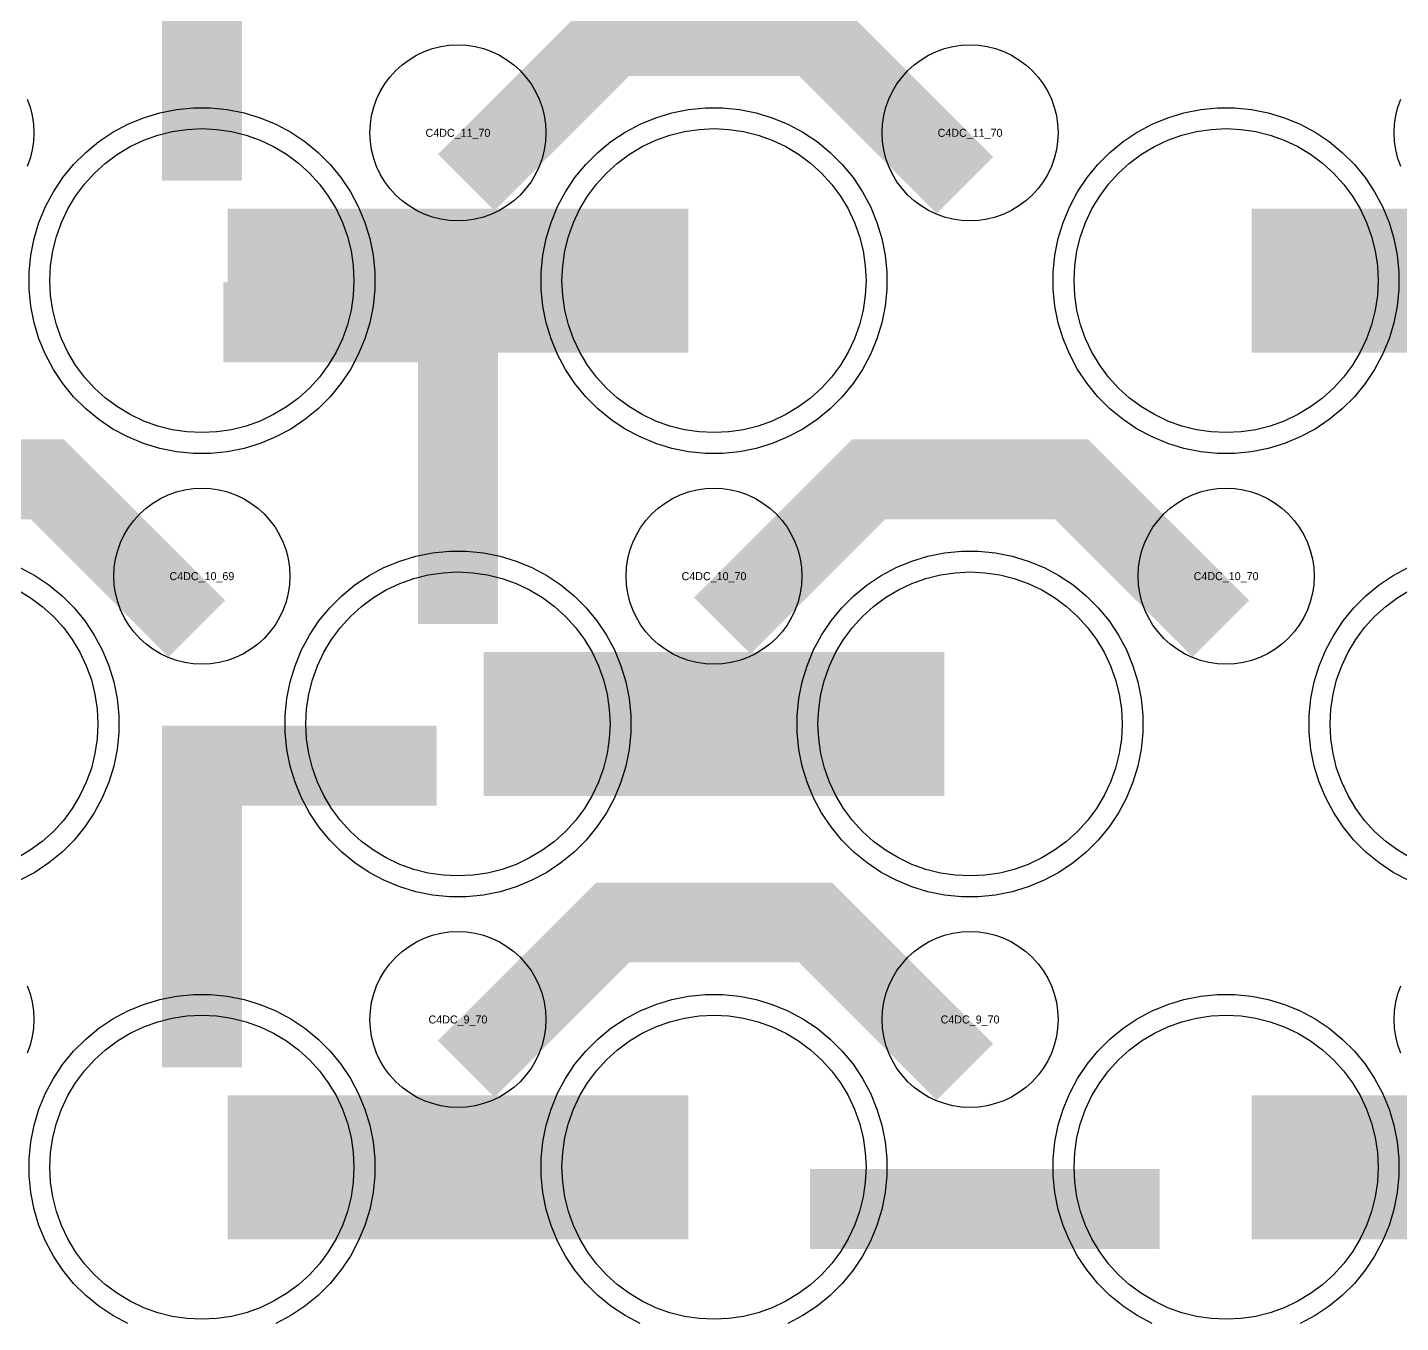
# Model space of a CAD drawing. Extents: x -11880 to 11880, y -14992 to 14992.
# Drawn here: x 10265.5 to 10694.5, y -13641 to -13236.2 of the extents above; entities that cross this region are included whole.
import ezdxf
from ezdxf.enums import TextEntityAlignment as Align

# ---------------------------------------------------------------- set-up
doc = ezdxf.new("R2010")
doc.units = 0
doc.header["$MEASUREMENT"] = 0
for name, color, linetype in [('GDS_775_DT_237', 138, 'CONTINUOUS'), ('RDL1_FS', 34, 'CONTINUOUS'), ('RDL_BS', 160, 'CONTINUOUS')]:
    doc.layers.add(name, color=color, linetype=linetype)

msp = doc.modelspace()

# ---------------------------------------------------------------- linework, layer by layer
at = {"layer": 'RDL1_FS'}
for points in [[(10320, -13362.869), (10315.343, -13362.64), (10310.732, -13361.956), (10306.209, -13360.824), (10301.819, -13359.252), (10297.605, -13357.26), (10293.605, -13354.862), (10289.86, -13352.084), (10286.406, -13348.954), (10283.276, -13345.5), (10280.498, -13341.755), (10278.1, -13337.755), (10276.108, -13333.541), (10274.536, -13329.151), (10273.404, -13324.628), (10272.72, -13320.017), (10272.491, -13315.36), (10272.72, -13310.703), (10273.404, -13306.092), (10274.536, -13301.569), (10276.108, -13297.179), (10278.1, -13292.965), (10280.498, -13288.965), (10283.276, -13285.22), (10286.406, -13281.766), (10289.86, -13278.636), (10293.605, -13275.858), (10297.605, -13273.46), (10301.819, -13271.468), (10306.209, -13269.896), (10310.732, -13268.764), (10315.343, -13268.08), (10320, -13267.851), (10324.657, -13268.08), (10329.268, -13268.764), (10333.791, -13269.896), (10338.181, -13271.468), (10342.395, -13273.46), (10346.395, -13275.858), (10350.14, -13278.636), (10353.594, -13281.766), (10356.724, -13285.22), (10359.502, -13288.965), (10361.9, -13292.965), (10363.892, -13297.179), (10365.464, -13301.569), (10366.596, -13306.092), (10367.28, -13310.703), (10367.509, -13315.36), (10367.28, -13320.017), (10366.596, -13324.628), (10365.464, -13329.151), (10363.892, -13333.541), (10361.9, -13337.755), (10359.502, -13341.755), (10356.724, -13345.5), (10353.594, -13348.954), (10350.14, -13352.084), (10346.395, -13354.862), (10342.395, -13357.26), (10338.181, -13359.252), (10333.791, -13360.824), (10329.268, -13361.956), (10324.657, -13362.64)], [(10480, -13362.869), (10475.343, -13362.64), (10470.732, -13361.956), (10466.209, -13360.824), (10461.819, -13359.252), (10457.605, -13357.26), (10453.605, -13354.862), (10449.86, -13352.084), (10446.406, -13348.954), (10443.276, -13345.5), (10440.498, -13341.755), (10438.1, -13337.755), (10436.108, -13333.541), (10434.536, -13329.151), (10433.404, -13324.628), (10432.72, -13320.017), (10432.491, -13315.36), (10432.72, -13310.703), (10433.404, -13306.092), (10434.536, -13301.569), (10436.108, -13297.179), (10438.1, -13292.965), (10440.498, -13288.965), (10443.276, -13285.22), (10446.406, -13281.766), (10449.86, -13278.636), (10453.605, -13275.858), (10457.605, -13273.46), (10461.819, -13271.468), (10466.209, -13269.896), (10470.732, -13268.764), (10475.343, -13268.08), (10480, -13267.851), (10484.657, -13268.08), (10489.268, -13268.764), (10493.791, -13269.896), (10498.181, -13271.468), (10502.395, -13273.46), (10506.395, -13275.858), (10510.14, -13278.636), (10513.594, -13281.766), (10516.724, -13285.22), (10519.502, -13288.965), (10521.9, -13292.965), (10523.892, -13297.179), (10525.464, -13301.569), (10526.596, -13306.092), (10527.28, -13310.703), (10527.509, -13315.36), (10527.28, -13320.017), (10526.596, -13324.628), (10525.464, -13329.151), (10523.892, -13333.541), (10521.9, -13337.755), (10519.502, -13341.755), (10516.724, -13345.5), (10513.594, -13348.954), (10510.14, -13352.084), (10506.395, -13354.862), (10502.395, -13357.26), (10498.181, -13359.252), (10493.791, -13360.824), (10489.268, -13361.956), (10484.657, -13362.64)], [(10400, -13501.434), (10395.343, -13501.205), (10390.732, -13500.521), (10386.209, -13499.389), (10381.819, -13497.817), (10377.605, -13495.825), (10373.605, -13493.427), (10369.86, -13490.649), (10366.406, -13487.519), (10363.276, -13484.065), (10360.498, -13480.32), (10358.1, -13476.32), (10356.108, -13472.106), (10354.536, -13467.716), (10353.404, -13463.193), (10352.72, -13458.582), (10352.491, -13453.925), (10352.72, -13449.268), (10353.404, -13444.657), (10354.536, -13440.134), (10356.108, -13435.744), (10358.1, -13431.53), (10360.498, -13427.53), (10363.276, -13423.785), (10366.406, -13420.331), (10369.86, -13417.201), (10373.605, -13414.423), (10377.605, -13412.025), (10381.819, -13410.033), (10386.209, -13408.461), (10390.732, -13407.329), (10395.343, -13406.645), (10400, -13406.416), (10404.657, -13406.645), (10409.268, -13407.329), (10413.791, -13408.461), (10418.181, -13410.033), (10422.395, -13412.025), (10426.395, -13414.423), (10430.14, -13417.201), (10433.594, -13420.331), (10436.724, -13423.785), (10439.502, -13427.53), (10441.9, -13431.53), (10443.892, -13435.744), (10445.464, -13440.134), (10446.596, -13444.657), (10447.28, -13449.268), (10447.509, -13453.925), (10447.28, -13458.582), (10446.596, -13463.193), (10445.464, -13467.716), (10443.892, -13472.106), (10441.9, -13476.32), (10439.502, -13480.32), (10436.724, -13484.065), (10433.594, -13487.519), (10430.14, -13490.649), (10426.395, -13493.427), (10422.395, -13495.825), (10418.181, -13497.817), (10413.791, -13499.389), (10409.268, -13500.521), (10404.657, -13501.205)], [(10560, -13501.434), (10555.343, -13501.205), (10550.732, -13500.521), (10546.209, -13499.389), (10541.819, -13497.817), (10537.605, -13495.825), (10533.605, -13493.427), (10529.86, -13490.649), (10526.406, -13487.519), (10523.276, -13484.065), (10520.498, -13480.32), (10518.1, -13476.32), (10516.108, -13472.106), (10514.536, -13467.716), (10513.404, -13463.193), (10512.72, -13458.582), (10512.491, -13453.925), (10512.72, -13449.268), (10513.404, -13444.657), (10514.536, -13440.134), (10516.108, -13435.744), (10518.1, -13431.53), (10520.498, -13427.53), (10523.276, -13423.785), (10526.406, -13420.331), (10529.86, -13417.201), (10533.605, -13414.423), (10537.605, -13412.025), (10541.819, -13410.033), (10546.209, -13408.461), (10550.732, -13407.329), (10555.343, -13406.645), (10560, -13406.416), (10564.657, -13406.645), (10569.268, -13407.329), (10573.791, -13408.461), (10578.181, -13410.033), (10582.395, -13412.025), (10586.395, -13414.423), (10590.14, -13417.201), (10593.594, -13420.331), (10596.724, -13423.785), (10599.502, -13427.53), (10601.9, -13431.53), (10603.892, -13435.744), (10605.464, -13440.134), (10606.596, -13444.657), (10607.28, -13449.268), (10607.509, -13453.925), (10607.28, -13458.582), (10606.596, -13463.193), (10605.464, -13467.716), (10603.892, -13472.106), (10601.9, -13476.32), (10599.502, -13480.32), (10596.724, -13484.065), (10593.594, -13487.519), (10590.14, -13490.649), (10586.395, -13493.427), (10582.395, -13495.825), (10578.181, -13497.817), (10573.791, -13499.389), (10569.268, -13500.521), (10564.657, -13501.205)], [(10320, -13639.994), (10315.343, -13639.765), (10310.732, -13639.081), (10306.209, -13637.949), (10301.819, -13636.377), (10297.605, -13634.385), (10293.605, -13631.987), (10289.86, -13629.209), (10286.406, -13626.079), (10283.276, -13622.625), (10280.498, -13618.88), (10278.1, -13614.88), (10276.108, -13610.666), (10274.536, -13606.276), (10273.404, -13601.753), (10272.72, -13597.142), (10272.491, -13592.485), (10272.72, -13587.828), (10273.404, -13583.217), (10274.536, -13578.694), (10276.108, -13574.304), (10278.1, -13570.09), (10280.498, -13566.09), (10283.276, -13562.345), (10286.406, -13558.891), (10289.86, -13555.761), (10293.605, -13552.983), (10297.605, -13550.585), (10301.819, -13548.593), (10306.209, -13547.021), (10310.732, -13545.889), (10315.343, -13545.205), (10320, -13544.976), (10324.657, -13545.205), (10329.268, -13545.889), (10333.791, -13547.021), (10338.181, -13548.593), (10342.395, -13550.585), (10346.395, -13552.983), (10350.14, -13555.761), (10353.594, -13558.891), (10356.724, -13562.345), (10359.502, -13566.09), (10361.9, -13570.09), (10363.892, -13574.304), (10365.464, -13578.694), (10366.596, -13583.217), (10367.28, -13587.828), (10367.509, -13592.485), (10367.28, -13597.142), (10366.596, -13601.753), (10365.464, -13606.276), (10363.892, -13610.666), (10361.9, -13614.88), (10359.502, -13618.88), (10356.724, -13622.625), (10353.594, -13626.079), (10350.14, -13629.209), (10346.395, -13631.987), (10342.395, -13634.385), (10338.181, -13636.377), (10333.791, -13637.949), (10329.268, -13639.081), (10324.657, -13639.765)], [(10480, -13639.994), (10475.343, -13639.765), (10470.732, -13639.081), (10466.209, -13637.949), (10461.819, -13636.377), (10457.605, -13634.385), (10453.605, -13631.987), (10449.86, -13629.209), (10446.406, -13626.079), (10443.276, -13622.625), (10440.498, -13618.88), (10438.1, -13614.88), (10436.108, -13610.666), (10434.536, -13606.276), (10433.404, -13601.753), (10432.72, -13597.142), (10432.491, -13592.485), (10432.72, -13587.828), (10433.404, -13583.217), (10434.536, -13578.694), (10436.108, -13574.304), (10438.1, -13570.09), (10440.498, -13566.09), (10443.276, -13562.345), (10446.406, -13558.891), (10449.86, -13555.761), (10453.605, -13552.983), (10457.605, -13550.585), (10461.819, -13548.593), (10466.209, -13547.021), (10470.732, -13545.889), (10475.343, -13545.205), (10480, -13544.976), (10484.657, -13545.205), (10489.268, -13545.889), (10493.791, -13547.021), (10498.181, -13548.593), (10502.395, -13550.585), (10506.395, -13552.983), (10510.14, -13555.761), (10513.594, -13558.891), (10516.724, -13562.345), (10519.502, -13566.09), (10521.9, -13570.09), (10523.892, -13574.304), (10525.464, -13578.694), (10526.596, -13583.217), (10527.28, -13587.828), (10527.509, -13592.485), (10527.28, -13597.142), (10526.596, -13601.753), (10525.464, -13606.276), (10523.892, -13610.666), (10521.9, -13614.88), (10519.502, -13618.88), (10516.724, -13622.625), (10513.594, -13626.079), (10510.14, -13629.209), (10506.395, -13631.987), (10502.395, -13634.385), (10498.181, -13636.377), (10493.791, -13637.949), (10489.268, -13639.081), (10484.657, -13639.765)], [(10640, -13639.994), (10635.343, -13639.765), (10630.732, -13639.081), (10626.209, -13637.949), (10621.819, -13636.377), (10617.605, -13634.385), (10613.605, -13631.987), (10609.86, -13629.209), (10606.406, -13626.079), (10603.276, -13622.625), (10600.498, -13618.88), (10598.1, -13614.88), (10596.108, -13610.666), (10594.536, -13606.276), (10593.404, -13601.753), (10592.72, -13597.142), (10592.491, -13592.485), (10592.72, -13587.828), (10593.404, -13583.217), (10594.536, -13578.694), (10596.108, -13574.304), (10598.1, -13570.09), (10600.498, -13566.09), (10603.276, -13562.345), (10606.406, -13558.891), (10609.86, -13555.761), (10613.605, -13552.983), (10617.605, -13550.585), (10621.819, -13548.593), (10626.209, -13547.021), (10630.732, -13545.889), (10635.343, -13545.205), (10640, -13544.976), (10644.657, -13545.205), (10649.268, -13545.889), (10653.791, -13547.021), (10658.181, -13548.593), (10662.395, -13550.585), (10666.395, -13552.983), (10670.14, -13555.761), (10673.594, -13558.891), (10676.724, -13562.345), (10679.502, -13566.09), (10681.9, -13570.09), (10683.892, -13574.304), (10685.464, -13578.694), (10686.596, -13583.217), (10687.28, -13587.828), (10687.509, -13592.485), (10687.28, -13597.142), (10686.596, -13601.753), (10685.464, -13606.276), (10683.892, -13610.666), (10681.9, -13614.88), (10679.502, -13618.88), (10676.724, -13622.625), (10673.594, -13626.079), (10670.14, -13629.209), (10666.395, -13631.987), (10662.395, -13634.385), (10658.181, -13636.377), (10653.791, -13637.949), (10649.268, -13639.081), (10644.657, -13639.765)]]:
    msp.add_lwpolyline(points, close=True, dxfattribs=at)
at = {"layer": 'RDL1_FS', "color": 241, "true_color": 0xf7abae}
msp.add_lwpolyline([(10640, -13362.869), (10635.343, -13362.64), (10630.732, -13361.956), (10626.209, -13360.824), (10621.819, -13359.252), (10617.605, -13357.26), (10613.605, -13354.862), (10609.86, -13352.084), (10606.406, -13348.954), (10603.276, -13345.5), (10600.498, -13341.755), (10598.1, -13337.755), (10596.108, -13333.541), (10594.536, -13329.151), (10593.404, -13324.628), (10592.72, -13320.017), (10592.491, -13315.36), (10592.72, -13310.703), (10593.404, -13306.092), (10594.536, -13301.569), (10596.108, -13297.179), (10598.1, -13292.965), (10600.498, -13288.965), (10603.276, -13285.22), (10606.406, -13281.766), (10609.86, -13278.636), (10613.605, -13275.858), (10617.605, -13273.46), (10621.819, -13271.468), (10626.209, -13269.896), (10630.732, -13268.764), (10635.343, -13268.08), (10640, -13267.851), (10644.657, -13268.08), (10649.268, -13268.764), (10653.791, -13269.896), (10658.181, -13271.468), (10662.395, -13273.46), (10666.395, -13275.858), (10670.14, -13278.636), (10673.594, -13281.766), (10676.724, -13285.22), (10679.502, -13288.965), (10681.9, -13292.965), (10683.892, -13297.179), (10685.464, -13301.569), (10686.596, -13306.092), (10687.28, -13310.703), (10687.509, -13315.36), (10687.28, -13320.017), (10686.596, -13324.628), (10685.464, -13329.151), (10683.892, -13333.541), (10681.9, -13337.755), (10679.502, -13341.755), (10676.724, -13345.5), (10673.594, -13348.954), (10670.14, -13352.084), (10666.395, -13354.862), (10662.395, -13357.26), (10658.181, -13359.252), (10653.791, -13360.824), (10649.268, -13361.956), (10644.657, -13362.64)], close=True, dxfattribs=at)
at = {"layer": 'RDL1_FS'}
for points in [[(10328.002, -13315.36, 45, 45, 0), (10400.002, -13315.36, 45, 45, 0)], [(10400.002, -13315.36, 45, 45, 0), (10472.002, -13315.36, 45, 45, 0)], [(10408.002, -13453.925, 45, 45, 0), (10480.002, -13453.925, 45, 45, 0)], [(10480.002, -13453.925, 45, 45, 0), (10552.002, -13453.925, 45, 45, 0)], [(10328.002, -13592.485, 45, 45, 0), (10400.002, -13592.485, 45, 45, 0)], [(10400.002, -13592.485, 45, 45, 0), (10472.002, -13592.485, 45, 45, 0)], [(10648.002, -13592.485, 45, 45, 0), (10720.002, -13592.485, 45, 45, 0)]]:
    msp.add_lwpolyline(points, format="xyseb", dxfattribs=at)
at = {"layer": 'RDL1_FS', "color": 241, "true_color": 0xf7abae}
msp.add_lwpolyline([(10648.002, -13315.36, 45, 45, 0), (10720.002, -13315.36, 45, 45, 0)], format="xyseb", dxfattribs=at)
at = {"layer": 'RDL1_FS'}
msp.add_lwpolyline([(10262.395, -13412.025), (10266.395, -13414.423), (10270.14, -13417.201), (10273.594, -13420.331), (10276.724, -13423.785), (10279.502, -13427.53), (10281.9, -13431.53), (10283.892, -13435.744), (10285.464, -13440.134), (10286.596, -13444.657), (10287.28, -13449.268), (10287.509, -13453.925), (10287.28, -13458.582), (10286.596, -13463.193), (10285.464, -13467.716), (10283.892, -13472.106), (10281.9, -13476.32), (10279.502, -13480.32), (10276.724, -13484.065), (10273.594, -13487.519), (10270.14, -13490.649), (10266.395, -13493.427), (10262.395, -13495.825)], dxfattribs=at)
at = {"layer": 'RDL1_FS', "color": 241, "true_color": 0xf7abae}
msp.add_lwpolyline([(10697.605, -13495.825), (10693.605, -13493.427), (10689.86, -13490.649), (10686.406, -13487.519), (10683.276, -13484.065), (10680.498, -13480.32), (10678.1, -13476.32), (10676.108, -13472.106), (10674.536, -13467.716), (10673.404, -13463.193), (10672.72, -13458.582), (10672.491, -13453.925), (10672.72, -13449.268), (10673.404, -13444.657), (10674.536, -13440.134), (10676.108, -13435.744), (10678.1, -13431.53), (10680.498, -13427.53), (10683.276, -13423.785), (10686.406, -13420.331), (10689.86, -13417.201), (10693.605, -13414.423), (10697.605, -13412.025)], dxfattribs=at)
at = {"layer": 'RDL_BS'}
for points in [[(10320, -13284.085, 25, 25, 0), (10320, -13177.308, 25, 25, 0)], [(10320, -13284.085, 25, 25, 0), (10320, -13177.308, 25, 25, 0)], [(10402.562, -13284.674, 25, 25, 0), (10448.377, -13238.859, 25, 25, 0), (10481.93, -13238.859, 25, 25, 0)], [(10558.401, -13285.573, 25, 25, 0), (10511.687, -13238.859, 25, 25, 0), (10481.929, -13238.859, 25, 25, 0)], [(10400, -13422.65, 25, 25, 0), (10400, -13315.873, 25, 25, 0)], [(10400, -13422.65, 25, 25, 0), (10400, -13315.873, 25, 25, 0)], [(10412.5, -13328.373, 25, 25, 0), (10326.667, -13328.373, 25, 25, 0)], [(10412.5, -13328.373, 25, 25, 0), (10347.833, -13328.373, 25, 25, 0)], [(10318.401, -13424.138, 25, 25, 0), (10271.687, -13377.424, 25, 25, 0), (10241.929, -13377.424, 25, 25, 0)], [(10482.562, -13423.239, 25, 25, 0), (10528.377, -13377.424, 25, 25, 0), (10561.93, -13377.424, 25, 25, 0)], [(10638.401, -13424.138, 25, 25, 0), (10591.687, -13377.424, 25, 25, 0), (10561.929, -13377.424, 25, 25, 0)], [(10320, -13561.215, 25, 25, 0), (10320, -13454.438, 25, 25, 0)], [(10320, -13561.215, 25, 25, 0), (10320, -13454.438, 25, 25, 0)], [(10307.5, -13466.938, 25, 25, 0), (10372.167, -13466.938, 25, 25, 0)], [(10307.5, -13466.938, 25, 25, 0), (10393.333, -13466.938, 25, 25, 0)], [(10402.562, -13561.799, 25, 25, 0), (10448.377, -13515.984, 25, 25, 0), (10481.93, -13515.984, 25, 25, 0)], [(10558.401, -13562.698, 25, 25, 0), (10511.687, -13515.984, 25, 25, 0), (10481.929, -13515.984, 25, 25, 0)], [(10510.016, -13605.498, 25, 25, 0), (10619.281, -13605.498, 25, 25, 0)]]:
    msp.add_lwpolyline(points, format="xyseb", dxfattribs=at)
for points in [[(10400, -13296.666), (10397.307, -13296.534), (10394.635, -13296.138), (10392.016, -13295.481), (10389.481, -13294.574), (10387.044, -13293.422), (10384.72, -13292.029), (10382.557, -13290.426), (10380.558, -13288.614), (10378.746, -13286.615), (10377.143, -13284.452), (10375.75, -13282.128), (10374.598, -13279.691), (10373.691, -13277.156), (10373.034, -13274.537), (10372.638, -13271.865), (10372.506, -13269.172), (10372.638, -13266.479), (10373.034, -13263.807), (10373.691, -13261.188), (10374.598, -13258.653), (10375.75, -13256.216), (10377.143, -13253.892), (10378.746, -13251.729), (10380.558, -13249.73), (10382.557, -13247.918), (10384.72, -13246.315), (10387.044, -13244.922), (10389.481, -13243.77), (10392.016, -13242.863), (10394.635, -13242.206), (10397.307, -13241.81), (10400, -13241.678), (10402.693, -13241.81), (10405.365, -13242.206), (10407.984, -13242.863), (10410.519, -13243.77), (10412.956, -13244.922), (10415.28, -13246.315), (10417.443, -13247.918), (10419.442, -13249.73), (10421.254, -13251.729), (10422.857, -13253.892), (10424.25, -13256.216), (10425.402, -13258.653), (10426.309, -13261.188), (10426.966, -13263.807), (10427.362, -13266.479), (10427.494, -13269.172), (10427.362, -13271.865), (10426.966, -13274.537), (10426.309, -13277.156), (10425.402, -13279.691), (10424.25, -13282.128), (10422.857, -13284.452), (10421.254, -13286.615), (10419.442, -13288.614), (10417.443, -13290.426), (10415.28, -13292.029), (10412.956, -13293.422), (10410.519, -13294.574), (10407.984, -13295.481), (10405.365, -13296.138), (10402.693, -13296.534)], [(10560, -13296.666), (10557.307, -13296.534), (10554.635, -13296.138), (10552.016, -13295.481), (10549.481, -13294.574), (10547.044, -13293.422), (10544.72, -13292.029), (10542.557, -13290.426), (10540.558, -13288.614), (10538.746, -13286.615), (10537.143, -13284.452), (10535.75, -13282.128), (10534.598, -13279.691), (10533.691, -13277.156), (10533.034, -13274.537), (10532.638, -13271.865), (10532.506, -13269.172), (10532.638, -13266.479), (10533.034, -13263.807), (10533.691, -13261.188), (10534.598, -13258.653), (10535.75, -13256.216), (10537.143, -13253.892), (10538.746, -13251.729), (10540.558, -13249.73), (10542.557, -13247.918), (10544.72, -13246.315), (10547.044, -13244.922), (10549.481, -13243.77), (10552.016, -13242.863), (10554.635, -13242.206), (10557.307, -13241.81), (10560, -13241.678), (10562.693, -13241.81), (10565.365, -13242.206), (10567.984, -13242.863), (10570.519, -13243.77), (10572.956, -13244.922), (10575.28, -13246.315), (10577.443, -13247.918), (10579.442, -13249.73), (10581.254, -13251.729), (10582.857, -13253.892), (10584.25, -13256.216), (10585.402, -13258.653), (10586.309, -13261.188), (10586.966, -13263.807), (10587.362, -13266.479), (10587.494, -13269.172), (10587.362, -13271.865), (10586.966, -13274.537), (10586.309, -13277.156), (10585.402, -13279.691), (10584.25, -13282.128), (10582.857, -13284.452), (10581.254, -13286.615), (10579.442, -13288.614), (10577.443, -13290.426), (10575.28, -13292.029), (10572.956, -13293.422), (10570.519, -13294.574), (10567.984, -13295.481), (10565.365, -13296.138), (10562.693, -13296.534)], [(10317.356, -13369.36), (10312.062, -13368.843), (10306.835, -13367.797), (10301.795, -13366.266), (10296.885, -13364.235), (10292.223, -13361.743), (10287.809, -13358.796), (10283.708, -13355.434), (10279.926, -13351.652), (10276.564, -13347.551), (10273.617, -13343.137), (10271.125, -13338.475), (10269.094, -13333.565), (10267.563, -13328.525), (10266.517, -13323.298), (10266, -13318.004), (10266, -13312.716), (10266.517, -13307.422), (10267.563, -13302.195), (10269.094, -13297.155), (10271.125, -13292.245), (10273.617, -13287.583), (10276.564, -13283.169), (10279.926, -13279.068), (10283.708, -13275.286), (10287.809, -13271.924), (10292.223, -13268.977), (10296.885, -13266.485), (10301.795, -13264.454), (10306.835, -13262.923), (10312.062, -13261.877), (10317.356, -13261.36), (10322.644, -13261.36), (10327.938, -13261.877), (10333.165, -13262.923), (10338.205, -13264.454), (10343.115, -13266.485), (10347.777, -13268.977), (10352.191, -13271.924), (10356.292, -13275.286), (10360.074, -13279.068), (10363.436, -13283.169), (10366.383, -13287.583), (10368.875, -13292.245), (10370.906, -13297.155), (10372.437, -13302.195), (10373.483, -13307.422), (10374, -13312.716), (10374, -13318.004), (10373.483, -13323.298), (10372.437, -13328.525), (10370.906, -13333.565), (10368.875, -13338.475), (10366.383, -13343.137), (10363.436, -13347.551), (10360.074, -13351.652), (10356.292, -13355.434), (10352.191, -13358.796), (10347.777, -13361.743), (10343.115, -13364.235), (10338.205, -13366.266), (10333.165, -13367.797), (10327.938, -13368.843), (10322.644, -13369.36)], [(10477.356, -13369.36), (10472.062, -13368.843), (10466.835, -13367.797), (10461.795, -13366.266), (10456.885, -13364.235), (10452.223, -13361.743), (10447.809, -13358.796), (10443.708, -13355.434), (10439.926, -13351.652), (10436.564, -13347.551), (10433.617, -13343.137), (10431.125, -13338.475), (10429.094, -13333.565), (10427.563, -13328.525), (10426.517, -13323.298), (10426, -13318.004), (10426, -13312.716), (10426.517, -13307.422), (10427.563, -13302.195), (10429.094, -13297.155), (10431.125, -13292.245), (10433.617, -13287.583), (10436.564, -13283.169), (10439.926, -13279.068), (10443.708, -13275.286), (10447.809, -13271.924), (10452.223, -13268.977), (10456.885, -13266.485), (10461.795, -13264.454), (10466.835, -13262.923), (10472.062, -13261.877), (10477.356, -13261.36), (10482.644, -13261.36), (10487.938, -13261.877), (10493.165, -13262.923), (10498.205, -13264.454), (10503.115, -13266.485), (10507.777, -13268.977), (10512.191, -13271.924), (10516.292, -13275.286), (10520.074, -13279.068), (10523.436, -13283.169), (10526.383, -13287.583), (10528.875, -13292.245), (10530.906, -13297.155), (10532.437, -13302.195), (10533.483, -13307.422), (10534, -13312.716), (10534, -13318.004), (10533.483, -13323.298), (10532.437, -13328.525), (10530.906, -13333.565), (10528.875, -13338.475), (10526.383, -13343.137), (10523.436, -13347.551), (10520.074, -13351.652), (10516.292, -13355.434), (10512.191, -13358.796), (10507.777, -13361.743), (10503.115, -13364.235), (10498.205, -13366.266), (10493.165, -13367.797), (10487.938, -13368.843), (10482.644, -13369.36)], [(10320, -13435.231), (10317.307, -13435.099), (10314.635, -13434.703), (10312.016, -13434.046), (10309.481, -13433.139), (10307.044, -13431.987), (10304.72, -13430.594), (10302.557, -13428.991), (10300.558, -13427.179), (10298.746, -13425.18), (10297.143, -13423.017), (10295.75, -13420.693), (10294.598, -13418.256), (10293.691, -13415.721), (10293.034, -13413.102), (10292.638, -13410.43), (10292.506, -13407.737), (10292.638, -13405.044), (10293.034, -13402.372), (10293.691, -13399.753), (10294.598, -13397.218), (10295.75, -13394.781), (10297.143, -13392.457), (10298.746, -13390.294), (10300.558, -13388.295), (10302.557, -13386.483), (10304.72, -13384.88), (10307.044, -13383.487), (10309.481, -13382.335), (10312.016, -13381.428), (10314.635, -13380.771), (10317.307, -13380.375), (10320, -13380.243), (10322.693, -13380.375), (10325.365, -13380.771), (10327.984, -13381.428), (10330.519, -13382.335), (10332.956, -13383.487), (10335.28, -13384.88), (10337.443, -13386.483), (10339.442, -13388.295), (10341.254, -13390.294), (10342.857, -13392.457), (10344.25, -13394.781), (10345.402, -13397.218), (10346.309, -13399.753), (10346.966, -13402.372), (10347.362, -13405.044), (10347.494, -13407.737), (10347.362, -13410.43), (10346.966, -13413.102), (10346.309, -13415.721), (10345.402, -13418.256), (10344.25, -13420.693), (10342.857, -13423.017), (10341.254, -13425.18), (10339.442, -13427.179), (10337.443, -13428.991), (10335.28, -13430.594), (10332.956, -13431.987), (10330.519, -13433.139), (10327.984, -13434.046), (10325.365, -13434.703), (10322.693, -13435.099)], [(10480, -13435.231), (10477.307, -13435.099), (10474.635, -13434.703), (10472.016, -13434.046), (10469.481, -13433.139), (10467.044, -13431.987), (10464.72, -13430.594), (10462.557, -13428.991), (10460.558, -13427.179), (10458.746, -13425.18), (10457.143, -13423.017), (10455.75, -13420.693), (10454.598, -13418.256), (10453.691, -13415.721), (10453.034, -13413.102), (10452.638, -13410.43), (10452.506, -13407.737), (10452.638, -13405.044), (10453.034, -13402.372), (10453.691, -13399.753), (10454.598, -13397.218), (10455.75, -13394.781), (10457.143, -13392.457), (10458.746, -13390.294), (10460.558, -13388.295), (10462.557, -13386.483), (10464.72, -13384.88), (10467.044, -13383.487), (10469.481, -13382.335), (10472.016, -13381.428), (10474.635, -13380.771), (10477.307, -13380.375), (10480, -13380.243), (10482.693, -13380.375), (10485.365, -13380.771), (10487.984, -13381.428), (10490.519, -13382.335), (10492.956, -13383.487), (10495.28, -13384.88), (10497.443, -13386.483), (10499.442, -13388.295), (10501.254, -13390.294), (10502.857, -13392.457), (10504.25, -13394.781), (10505.402, -13397.218), (10506.309, -13399.753), (10506.966, -13402.372), (10507.362, -13405.044), (10507.494, -13407.737), (10507.362, -13410.43), (10506.966, -13413.102), (10506.309, -13415.721), (10505.402, -13418.256), (10504.25, -13420.693), (10502.857, -13423.017), (10501.254, -13425.18), (10499.442, -13427.179), (10497.443, -13428.991), (10495.28, -13430.594), (10492.956, -13431.987), (10490.519, -13433.139), (10487.984, -13434.046), (10485.365, -13434.703), (10482.693, -13435.099)], [(10640, -13435.231), (10637.307, -13435.099), (10634.635, -13434.703), (10632.016, -13434.046), (10629.481, -13433.139), (10627.044, -13431.987), (10624.72, -13430.594), (10622.557, -13428.991), (10620.558, -13427.179), (10618.746, -13425.18), (10617.143, -13423.017), (10615.75, -13420.693), (10614.598, -13418.256), (10613.691, -13415.721), (10613.034, -13413.102), (10612.638, -13410.43), (10612.506, -13407.737), (10612.638, -13405.044), (10613.034, -13402.372), (10613.691, -13399.753), (10614.598, -13397.218), (10615.75, -13394.781), (10617.143, -13392.457), (10618.746, -13390.294), (10620.558, -13388.295), (10622.557, -13386.483), (10624.72, -13384.88), (10627.044, -13383.487), (10629.481, -13382.335), (10632.016, -13381.428), (10634.635, -13380.771), (10637.307, -13380.375), (10640, -13380.243), (10642.693, -13380.375), (10645.365, -13380.771), (10647.984, -13381.428), (10650.519, -13382.335), (10652.956, -13383.487), (10655.28, -13384.88), (10657.443, -13386.483), (10659.442, -13388.295), (10661.254, -13390.294), (10662.857, -13392.457), (10664.25, -13394.781), (10665.402, -13397.218), (10666.309, -13399.753), (10666.966, -13402.372), (10667.362, -13405.044), (10667.494, -13407.737), (10667.362, -13410.43), (10666.966, -13413.102), (10666.309, -13415.721), (10665.402, -13418.256), (10664.25, -13420.693), (10662.857, -13423.017), (10661.254, -13425.18), (10659.442, -13427.179), (10657.443, -13428.991), (10655.28, -13430.594), (10652.956, -13431.987), (10650.519, -13433.139), (10647.984, -13434.046), (10645.365, -13434.703), (10642.693, -13435.099)], [(10397.356, -13507.925), (10392.062, -13507.408), (10386.835, -13506.362), (10381.795, -13504.831), (10376.885, -13502.8), (10372.223, -13500.308), (10367.809, -13497.361), (10363.708, -13493.999), (10359.926, -13490.217), (10356.564, -13486.116), (10353.617, -13481.702), (10351.125, -13477.04), (10349.094, -13472.13), (10347.563, -13467.09), (10346.517, -13461.863), (10346, -13456.569), (10346, -13451.281), (10346.517, -13445.987), (10347.563, -13440.76), (10349.094, -13435.72), (10351.125, -13430.81), (10353.617, -13426.148), (10356.564, -13421.734), (10359.926, -13417.633), (10363.708, -13413.851), (10367.809, -13410.489), (10372.223, -13407.542), (10376.885, -13405.05), (10381.795, -13403.019), (10386.835, -13401.488), (10392.062, -13400.442), (10397.356, -13399.925), (10402.644, -13399.925), (10407.938, -13400.442), (10413.165, -13401.488), (10418.205, -13403.019), (10423.115, -13405.05), (10427.777, -13407.542), (10432.191, -13410.489), (10436.292, -13413.851), (10440.074, -13417.633), (10443.436, -13421.734), (10446.383, -13426.148), (10448.875, -13430.81), (10450.906, -13435.72), (10452.437, -13440.76), (10453.483, -13445.987), (10454, -13451.281), (10454, -13456.569), (10453.483, -13461.863), (10452.437, -13467.09), (10450.906, -13472.13), (10448.875, -13477.04), (10446.383, -13481.702), (10443.436, -13486.116), (10440.074, -13490.217), (10436.292, -13493.999), (10432.191, -13497.361), (10427.777, -13500.308), (10423.115, -13502.8), (10418.205, -13504.831), (10413.165, -13506.362), (10407.938, -13507.408), (10402.644, -13507.925)], [(10557.356, -13507.925), (10552.062, -13507.408), (10546.835, -13506.362), (10541.795, -13504.831), (10536.885, -13502.8), (10532.223, -13500.308), (10527.809, -13497.361), (10523.708, -13493.999), (10519.926, -13490.217), (10516.564, -13486.116), (10513.617, -13481.702), (10511.125, -13477.04), (10509.094, -13472.13), (10507.563, -13467.09), (10506.517, -13461.863), (10506, -13456.569), (10506, -13451.281), (10506.517, -13445.987), (10507.563, -13440.76), (10509.094, -13435.72), (10511.125, -13430.81), (10513.617, -13426.148), (10516.564, -13421.734), (10519.926, -13417.633), (10523.708, -13413.851), (10527.809, -13410.489), (10532.223, -13407.542), (10536.885, -13405.05), (10541.795, -13403.019), (10546.835, -13401.488), (10552.062, -13400.442), (10557.356, -13399.925), (10562.644, -13399.925), (10567.938, -13400.442), (10573.165, -13401.488), (10578.205, -13403.019), (10583.115, -13405.05), (10587.777, -13407.542), (10592.191, -13410.489), (10596.292, -13413.851), (10600.074, -13417.633), (10603.436, -13421.734), (10606.383, -13426.148), (10608.875, -13430.81), (10610.906, -13435.72), (10612.437, -13440.76), (10613.483, -13445.987), (10614, -13451.281), (10614, -13456.569), (10613.483, -13461.863), (10612.437, -13467.09), (10610.906, -13472.13), (10608.875, -13477.04), (10606.383, -13481.702), (10603.436, -13486.116), (10600.074, -13490.217), (10596.292, -13493.999), (10592.191, -13497.361), (10587.777, -13500.308), (10583.115, -13502.8), (10578.205, -13504.831), (10573.165, -13506.362), (10567.938, -13507.408), (10562.644, -13507.925)], [(10400, -13573.791), (10397.307, -13573.659), (10394.635, -13573.263), (10392.016, -13572.606), (10389.481, -13571.699), (10387.044, -13570.547), (10384.72, -13569.154), (10382.557, -13567.551), (10380.558, -13565.739), (10378.746, -13563.74), (10377.143, -13561.577), (10375.75, -13559.253), (10374.598, -13556.816), (10373.691, -13554.281), (10373.034, -13551.662), (10372.638, -13548.99), (10372.506, -13546.297), (10372.638, -13543.604), (10373.034, -13540.932), (10373.691, -13538.313), (10374.598, -13535.778), (10375.75, -13533.341), (10377.143, -13531.017), (10378.746, -13528.854), (10380.558, -13526.855), (10382.557, -13525.043), (10384.72, -13523.44), (10387.044, -13522.047), (10389.481, -13520.895), (10392.016, -13519.988), (10394.635, -13519.331), (10397.307, -13518.935), (10400, -13518.803), (10402.693, -13518.935), (10405.365, -13519.331), (10407.984, -13519.988), (10410.519, -13520.895), (10412.956, -13522.047), (10415.28, -13523.44), (10417.443, -13525.043), (10419.442, -13526.855), (10421.254, -13528.854), (10422.857, -13531.017), (10424.25, -13533.341), (10425.402, -13535.778), (10426.309, -13538.313), (10426.966, -13540.932), (10427.362, -13543.604), (10427.494, -13546.297), (10427.362, -13548.99), (10426.966, -13551.662), (10426.309, -13554.281), (10425.402, -13556.816), (10424.25, -13559.253), (10422.857, -13561.577), (10421.254, -13563.74), (10419.442, -13565.739), (10417.443, -13567.551), (10415.28, -13569.154), (10412.956, -13570.547), (10410.519, -13571.699), (10407.984, -13572.606), (10405.365, -13573.263), (10402.693, -13573.659)], [(10560, -13573.791), (10557.307, -13573.659), (10554.635, -13573.263), (10552.016, -13572.606), (10549.481, -13571.699), (10547.044, -13570.547), (10544.72, -13569.154), (10542.557, -13567.551), (10540.558, -13565.739), (10538.746, -13563.74), (10537.143, -13561.577), (10535.75, -13559.253), (10534.598, -13556.816), (10533.691, -13554.281), (10533.034, -13551.662), (10532.638, -13548.99), (10532.506, -13546.297), (10532.638, -13543.604), (10533.034, -13540.932), (10533.691, -13538.313), (10534.598, -13535.778), (10535.75, -13533.341), (10537.143, -13531.017), (10538.746, -13528.854), (10540.558, -13526.855), (10542.557, -13525.043), (10544.72, -13523.44), (10547.044, -13522.047), (10549.481, -13520.895), (10552.016, -13519.988), (10554.635, -13519.331), (10557.307, -13518.935), (10560, -13518.803), (10562.693, -13518.935), (10565.365, -13519.331), (10567.984, -13519.988), (10570.519, -13520.895), (10572.956, -13522.047), (10575.28, -13523.44), (10577.443, -13525.043), (10579.442, -13526.855), (10581.254, -13528.854), (10582.857, -13531.017), (10584.25, -13533.341), (10585.402, -13535.778), (10586.309, -13538.313), (10586.966, -13540.932), (10587.362, -13543.604), (10587.494, -13546.297), (10587.362, -13548.99), (10586.966, -13551.662), (10586.309, -13554.281), (10585.402, -13556.816), (10584.25, -13559.253), (10582.857, -13561.577), (10581.254, -13563.74), (10579.442, -13565.739), (10577.443, -13567.551), (10575.28, -13569.154), (10572.956, -13570.547), (10570.519, -13571.699), (10567.984, -13572.606), (10565.365, -13573.263), (10562.693, -13573.659)]]:
    msp.add_lwpolyline(points, close=True, dxfattribs=at)
for points in [[(10265.402, -13258.653), (10266.309, -13261.188), (10266.966, -13263.807), (10267.362, -13266.479), (10267.494, -13269.172), (10267.362, -13271.865), (10266.966, -13274.537), (10266.309, -13277.156), (10265.402, -13279.691)], [(10694.598, -13279.691), (10693.691, -13277.156), (10693.034, -13274.537), (10692.638, -13271.865), (10692.506, -13269.172), (10692.638, -13266.479), (10693.034, -13263.807), (10693.691, -13261.188), (10694.598, -13258.653)], [(10263.115, -13405.05), (10267.777, -13407.542), (10272.191, -13410.489), (10276.292, -13413.851), (10280.074, -13417.633), (10283.436, -13421.734), (10286.383, -13426.148), (10288.875, -13430.81), (10290.906, -13435.72), (10292.437, -13440.76), (10293.483, -13445.987), (10294, -13451.281), (10294, -13456.569), (10293.483, -13461.863), (10292.437, -13467.09), (10290.906, -13472.13), (10288.875, -13477.04), (10286.383, -13481.702), (10283.436, -13486.116), (10280.074, -13490.217), (10276.292, -13493.999), (10272.191, -13497.361), (10267.777, -13500.308), (10263.115, -13502.8)], [(10265.402, -13535.778), (10266.309, -13538.313), (10266.966, -13540.932), (10267.362, -13543.604), (10267.494, -13546.297), (10267.362, -13548.99), (10266.966, -13551.662), (10266.309, -13554.281), (10265.402, -13556.816)], [(10296.885, -13641.36), (10292.223, -13638.868), (10287.809, -13635.921), (10283.708, -13632.559), (10279.926, -13628.777), (10276.564, -13624.676), (10273.617, -13620.262), (10271.125, -13615.6), (10269.094, -13610.69), (10267.563, -13605.65), (10266.517, -13600.423), (10266, -13595.129), (10266, -13589.841), (10266.517, -13584.547), (10267.563, -13579.32), (10269.094, -13574.28), (10271.125, -13569.37), (10273.617, -13564.708), (10276.564, -13560.294), (10279.926, -13556.193), (10283.708, -13552.411), (10287.809, -13549.049), (10292.223, -13546.102), (10296.885, -13543.61), (10301.795, -13541.579), (10306.835, -13540.048), (10312.062, -13539.002), (10317.356, -13538.485), (10322.644, -13538.485), (10327.938, -13539.002), (10333.165, -13540.048), (10338.205, -13541.579), (10343.115, -13543.61), (10347.777, -13546.102), (10352.191, -13549.049), (10356.292, -13552.411), (10360.074, -13556.193), (10363.436, -13560.294), (10366.383, -13564.708), (10368.875, -13569.37), (10370.906, -13574.28), (10372.437, -13579.32), (10373.483, -13584.547), (10374, -13589.841), (10374, -13595.129), (10373.483, -13600.423), (10372.437, -13605.65), (10370.906, -13610.69), (10368.875, -13615.6), (10366.383, -13620.262), (10363.436, -13624.676), (10360.074, -13628.777), (10356.292, -13632.559), (10352.191, -13635.921), (10347.777, -13638.868), (10343.115, -13641.36)], [(10456.885, -13641.36), (10452.223, -13638.868), (10447.809, -13635.921), (10443.708, -13632.559), (10439.926, -13628.777), (10436.564, -13624.676), (10433.617, -13620.262), (10431.125, -13615.6), (10429.094, -13610.69), (10427.563, -13605.65), (10426.517, -13600.423), (10426, -13595.129), (10426, -13589.841), (10426.517, -13584.547), (10427.563, -13579.32), (10429.094, -13574.28), (10431.125, -13569.37), (10433.617, -13564.708), (10436.564, -13560.294), (10439.926, -13556.193), (10443.708, -13552.411), (10447.809, -13549.049), (10452.223, -13546.102), (10456.885, -13543.61), (10461.795, -13541.579), (10466.835, -13540.048), (10472.062, -13539.002), (10477.356, -13538.485), (10482.644, -13538.485), (10487.938, -13539.002), (10493.165, -13540.048), (10498.205, -13541.579), (10503.115, -13543.61), (10507.777, -13546.102), (10512.191, -13549.049), (10516.292, -13552.411), (10520.074, -13556.193), (10523.436, -13560.294), (10526.383, -13564.708), (10528.875, -13569.37), (10530.906, -13574.28), (10532.437, -13579.32), (10533.483, -13584.547), (10534, -13589.841), (10534, -13595.129), (10533.483, -13600.423), (10532.437, -13605.65), (10530.906, -13610.69), (10528.875, -13615.6), (10526.383, -13620.262), (10523.436, -13624.676), (10520.074, -13628.777), (10516.292, -13632.559), (10512.191, -13635.921), (10507.777, -13638.868), (10503.115, -13641.36)], [(10616.885, -13641.36), (10612.223, -13638.868), (10607.809, -13635.921), (10603.708, -13632.559), (10599.926, -13628.777), (10596.564, -13624.676), (10593.617, -13620.262), (10591.125, -13615.6), (10589.094, -13610.69), (10587.563, -13605.65), (10586.517, -13600.423), (10586, -13595.129), (10586, -13589.841), (10586.517, -13584.547), (10587.563, -13579.32), (10589.094, -13574.28), (10591.125, -13569.37), (10593.617, -13564.708), (10596.564, -13560.294), (10599.926, -13556.193), (10603.708, -13552.411), (10607.809, -13549.049), (10612.223, -13546.102), (10616.885, -13543.61), (10621.795, -13541.579), (10626.835, -13540.048), (10632.062, -13539.002), (10637.356, -13538.485), (10642.644, -13538.485), (10647.938, -13539.002), (10653.165, -13540.048), (10658.205, -13541.579), (10663.115, -13543.61), (10667.777, -13546.102), (10672.191, -13549.049), (10676.292, -13552.411), (10680.074, -13556.193), (10683.436, -13560.294), (10686.383, -13564.708), (10688.875, -13569.37), (10690.906, -13574.28), (10692.437, -13579.32), (10693.483, -13584.547), (10694, -13589.841), (10694, -13595.129), (10693.483, -13600.423), (10692.437, -13605.65), (10690.906, -13610.69), (10688.875, -13615.6), (10686.383, -13620.262), (10683.436, -13624.676), (10680.074, -13628.777), (10676.292, -13632.559), (10672.191, -13635.921), (10667.777, -13638.868), (10663.115, -13641.36)], [(10694.598, -13556.816), (10693.691, -13554.281), (10693.034, -13551.662), (10692.638, -13548.99), (10692.506, -13546.297), (10692.638, -13543.604), (10693.034, -13540.932), (10693.691, -13538.313), (10694.598, -13535.778)]]:
    msp.add_lwpolyline(points, dxfattribs=at)
at = {"layer": 'RDL_BS', "color": 241, "true_color": 0xf7abae}
msp.add_lwpolyline([(10637.356, -13369.36), (10632.062, -13368.843), (10626.835, -13367.797), (10621.795, -13366.266), (10616.885, -13364.235), (10612.223, -13361.743), (10607.809, -13358.796), (10603.708, -13355.434), (10599.926, -13351.652), (10596.564, -13347.551), (10593.617, -13343.137), (10591.125, -13338.475), (10589.094, -13333.565), (10587.563, -13328.525), (10586.517, -13323.298), (10586, -13318.004), (10586, -13312.716), (10586.517, -13307.422), (10587.563, -13302.195), (10589.094, -13297.155), (10591.125, -13292.245), (10593.617, -13287.583), (10596.564, -13283.169), (10599.926, -13279.068), (10603.708, -13275.286), (10607.809, -13271.924), (10612.223, -13268.977), (10616.885, -13266.485), (10621.795, -13264.454), (10626.835, -13262.923), (10632.062, -13261.877), (10637.356, -13261.36), (10642.644, -13261.36), (10647.938, -13261.877), (10653.165, -13262.923), (10658.205, -13264.454), (10663.115, -13266.485), (10667.777, -13268.977), (10672.191, -13271.924), (10676.292, -13275.286), (10680.074, -13279.068), (10683.436, -13283.169), (10686.383, -13287.583), (10688.875, -13292.245), (10690.906, -13297.155), (10692.437, -13302.195), (10693.483, -13307.422), (10694, -13312.716), (10694, -13318.004), (10693.483, -13323.298), (10692.437, -13328.525), (10690.906, -13333.565), (10688.875, -13338.475), (10686.383, -13343.137), (10683.436, -13347.551), (10680.074, -13351.652), (10676.292, -13355.434), (10672.191, -13358.796), (10667.777, -13361.743), (10663.115, -13364.235), (10658.205, -13366.266), (10653.165, -13367.797), (10647.938, -13368.843), (10642.644, -13369.36)], close=True, dxfattribs=at)
msp.add_lwpolyline([(10696.885, -13502.8), (10692.223, -13500.308), (10687.809, -13497.361), (10683.708, -13493.999), (10679.926, -13490.217), (10676.564, -13486.116), (10673.617, -13481.702), (10671.125, -13477.04), (10669.094, -13472.13), (10667.563, -13467.09), (10666.517, -13461.863), (10666, -13456.569), (10666, -13451.281), (10666.517, -13445.987), (10667.563, -13440.76), (10669.094, -13435.72), (10671.125, -13430.81), (10673.617, -13426.148), (10676.564, -13421.734), (10679.926, -13417.633), (10683.708, -13413.851), (10687.809, -13410.489), (10692.223, -13407.542), (10696.885, -13405.05)], dxfattribs=at)

# ---------------------------------------------------------------- texts
at = {"layer": 'GDS_775_DT_237'}
for s, p in [('C4DC_11_70', (10400, -13269.172)), ('C4DC_11_70', (10400, -13269.172)), ('C4DC_11_70', (10560, -13269.172)), ('C4DC_11_70', (10560, -13269.172)), ('C4DC_10_69', (10320, -13407.737)), ('C4DC_10_69', (10320, -13407.737)), ('C4DC_10_70', (10480, -13407.737)), ('C4DC_10_70', (10480, -13407.737)), ('C4DC_10_70', (10640, -13407.737)), ('C4DC_10_70', (10640, -13407.737)), ('C4DC_9_70', (10400, -13546.297)), ('C4DC_9_70', (10400, -13546.297)), ('C4DC_9_70', (10560, -13546.297)), ('C4DC_9_70', (10560, -13546.297))]:
    msp.add_text(s, height=2.5, dxfattribs=at).set_placement(p, align=Align.MIDDLE_CENTER)

doc.saveas('drawing.dxf')
